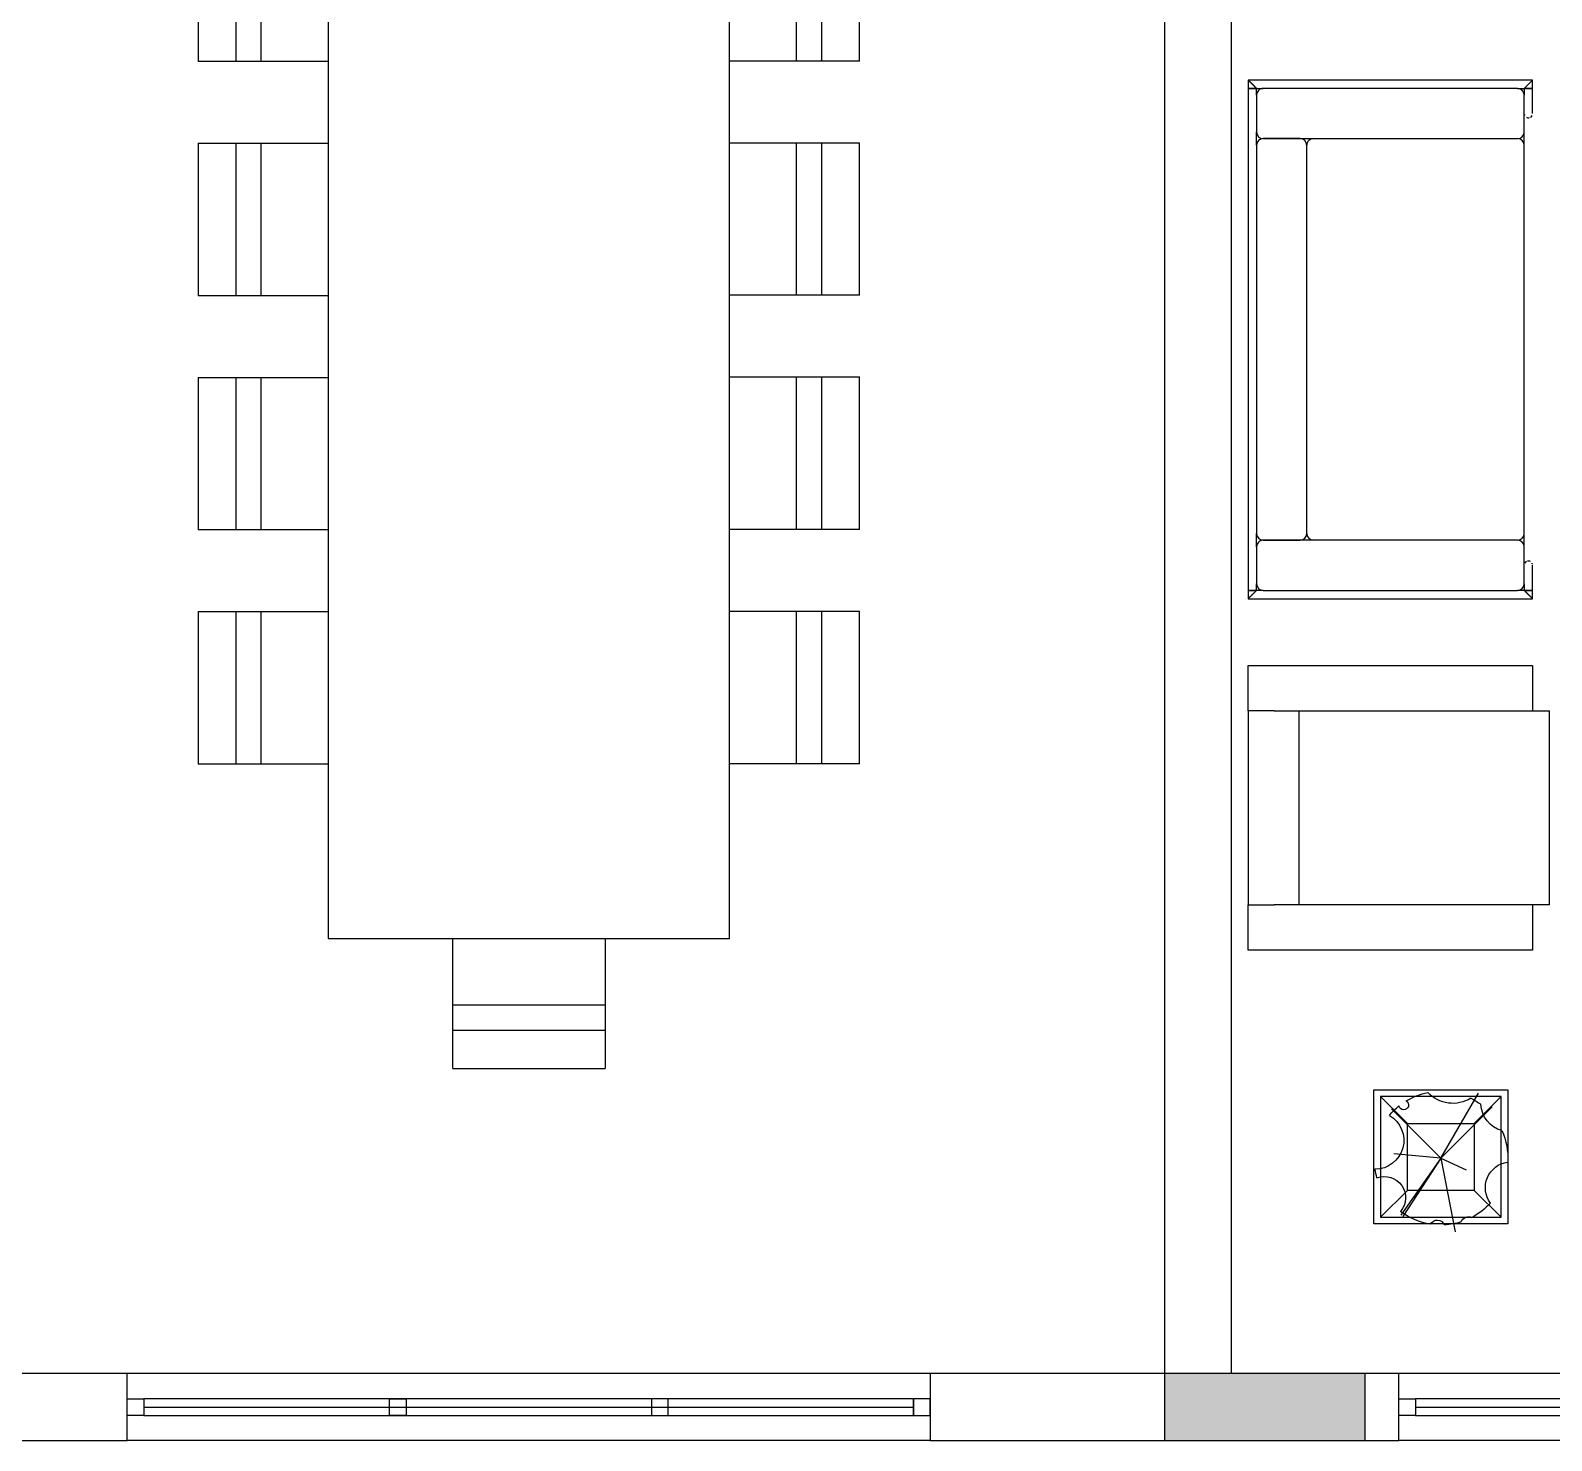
# Model space of a CAD drawing. Header units: metres. Extents: x -658 to -58, y -713 to -118.
# Drawn here: x -92.841 to -88.295, y -140.151 to -135.937 of the extents above; entities that cross this region are included whole.
import ezdxf

# ---------------------------------------------------------------- set-up
doc = ezdxf.new("R2010")
doc.units = ezdxf.units.M
doc.header["$LTSCALE"] = 100
doc.layers.add('plan', color=8, linetype='Continuous')

# ---------------------------------------------------------------- blocks, each defined once
blk = doc.blocks.new('Couch_-_Le_Corbusier_Family_-_1_2_3_seater_9476 - 2 posti-428075-الدور الارضي')
for p, q in [((-0.75, 0.225), (-0.775, 0.225)), ((-0.775, 0.225), (-0.775, 0.2)), ((-0.775, 0.2), (-0.775, -0.6)), ((0.75, 0.225), (-0.75, 0.225)), ((-0.75, 0.2), (-0.75, 0.225)), ((-0.75, 0.225), (-0.75, 0.2)), ((-0.75, 0.2), (-0.73, 0.2)), ((-0.75, 0.18), (-0.75, 0.2)), ((-0.62, 0.2), (-0.73, 0.2)), ((-0.62, 0.2), (-0.58, 0.2)), ((0.58, 0.2), (-0.58, 0.2)), ((0.58, 0.2), (0.62, 0.2)), ((0.73, 0.2), (0.62, 0.2)), ((0.73, 0.2), (0.75, 0.2)), ((0.75, 0.225), (0.75, 0.2)), ((0.775, 0.225), (0.75, 0.225)), ((0.75, 0.2), (0.75, 0.225)), ((0.75, 0.2), (0.75, 0.18)), ((0.775, 0.2), (0.775, 0.225)), ((0.775, -0.6), (0.775, 0.2)), ((-0.75, 0.18), (-0.75, -0.58)), ((-0.6, 0.18), (-0.6, 0.07)), ((-0.6, -0.58), (-0.6, 0.18)), ((0.6, 0.07), (0.6, 0.18)), ((0.6, 0.18), (0.6, -0.58)), ((0.75, -0.58), (0.75, 0.18)), ((-0.58, 0.05), (0.58, 0.05)), ((-0.75, -0.6), (-0.75, -0.58)), ((0.75, -0.58), (0.75, -0.6)), ((-0.775, -0.6), (-0.775, -0.625)), ((-0.775, -0.625), (-0.75, -0.625)), ((-0.75, -0.6), (-0.75, -0.625)), ((-0.73, -0.6), (-0.75, -0.6)), ((-0.75, -0.625), (-0.75, -0.6)), ((-0.75, -0.625), (-0.695, -0.625)), ((-0.73, -0.6), (-0.62, -0.6)), ((-0.62, -0.6), (-0.58, -0.6)), ((-0.58, -0.6), (0.58, -0.6)), ((0.58, -0.6), (0.62, -0.6)), ((0.62, -0.6), (0.73, -0.6)), ((0.695, -0.625), (0.75, -0.625)), ((0.75, -0.6), (0.73, -0.6)), ((0.75, -0.625), (0.75, -0.6)), ((0.75, -0.6), (0.75, -0.625)), ((0.75, -0.625), (0.775, -0.625)), ((0.775, -0.625), (0.775, -0.6))]:
    blk.add_line(p, q)
at = {"flags": 128}
for points in [[(-0.695, -0.625), (-0.6942, -0.625), (-0.6934, -0.625), (-0.6926, -0.625), (-0.6918, -0.625), (-0.691, -0.625), (-0.6902, -0.625), (-0.6895, -0.625), (-0.6887, -0.625), (-0.688, -0.625), (-0.6872, -0.625), (-0.6865, -0.625), (-0.6858, -0.625), (-0.6851, -0.625), (-0.6844, -0.625), (-0.6837, -0.625), (-0.6831, -0.625), (-0.6824, -0.625), (-0.6818, -0.625), (-0.6812, -0.625), (-0.6807, -0.625), (-0.6801, -0.625), (-0.6796, -0.625), (-0.6791, -0.625), (-0.6786, -0.625), (-0.6782, -0.625), (-0.6778, -0.625), (-0.6774, -0.625), (-0.677, -0.625), (-0.6767, -0.625), (-0.6764, -0.625), (-0.6761, -0.625), (-0.6758, -0.625), (-0.6756, -0.625), (-0.6754, -0.625), (-0.6753, -0.625), (-0.6752, -0.625), (-0.6751, -0.625), (-0.675, -0.625), (-0.675, -0.625)], [(0.675, -0.625), (0.675, -0.625), (0.6751, -0.625), (0.6751, -0.625), (0.6753, -0.625), (0.6754, -0.625), (0.6756, -0.625), (0.6758, -0.625), (0.676, -0.625), (0.6763, -0.625), (0.6766, -0.625), (0.6769, -0.625), (0.6773, -0.625), (0.6776, -0.625), (0.6781, -0.625), (0.6785, -0.625), (0.679, -0.625), (0.6794, -0.625), (0.68, -0.625), (0.6805, -0.625), (0.6811, -0.625), (0.6817, -0.625), (0.6823, -0.625), (0.6829, -0.625), (0.6835, -0.625), (0.6842, -0.625), (0.6849, -0.625), (0.6856, -0.625), (0.6863, -0.625), (0.687, -0.625), (0.6878, -0.625), (0.6885, -0.625), (0.6893, -0.625), (0.69, -0.625), (0.6908, -0.625), (0.6916, -0.625), (0.6924, -0.625), (0.6932, -0.625), (0.694, -0.625), (0.6948, -0.625), (0.695, -0.625)]]:
    blk.add_lwpolyline(points, dxfattribs=at)
for centre, radius, start, end in [((-0.73, 0.18), 0.02, 90, 180), ((-0.62, 0.18), 0.02, 360, 90), ((-0.58, 0.18), 0.02, 90, 180), ((0.58, 0.18), 0.02, 360, 90), ((0.62, 0.18), 0.02, 90, 180), ((0.73, 0.18), 0.02, 360, 90), ((-0.58, 0.07), 0.02, 180, 270), ((-0.58, 0.03), 0.02, 90, 180), ((0.58, 0.07), 0.02, 270, 360), ((0.58, 0.03), 0.02, 360, 90), ((-0.73, -0.58), 0.02, 180, 270), ((-0.62, -0.58), 0.02, 270, 0), ((-0.58, -0.58), 0.02, 180, 270), ((0.58, -0.58), 0.02, 270, 360), ((0.62, -0.58), 0.02, 180, 270), ((0.73, -0.58), 0.02, 270, 360), ((-0.675, -0.6125), 0.0125, 285, 300), ((-0.675, -0.6125), 0.0125, 30, 60), ((-0.675, -0.6125), 0.0125, 330, 15), ((0.675, -0.6125), 0.0125, 150, 195), ((0.675, -0.6125), 0.0125, 210, 240), ((0.675, -0.6125), 0.0125, 105, 120)]:
    blk.add_arc(centre, radius, start, end)
for points, knots in [([(-0.775, 0.225), (-0.775, 0.225), (-0.7748, 0.2248), (-0.7741, 0.2241), (-0.7734, 0.2234), (-0.7726, 0.2226), (-0.7719, 0.2219), (-0.7712, 0.2212), (-0.7701, 0.2201), (-0.769, 0.219), (-0.768, 0.218), (-0.7673, 0.2173), (-0.7665, 0.2165), (-0.7657, 0.2157), (-0.7649, 0.2149), (-0.7641, 0.2141), (-0.7633, 0.2133), (-0.7625, 0.2125), (-0.7617, 0.2117), (-0.7609, 0.2109), (-0.7601, 0.2101), (-0.7593, 0.2093), (-0.7585, 0.2085), (-0.7577, 0.2077), (-0.757, 0.207), (-0.7562, 0.2062), (-0.7556, 0.2056), (-0.7547, 0.2047), (-0.7538, 0.2038), (-0.7531, 0.2031), (-0.7524, 0.2024), (-0.7516, 0.2016), (-0.7509, 0.2009), (-0.7502, 0.2002), (-0.75, 0.2), (-0.75, 0.2)], [0, 0, 0, 0, 0.083333, 0.125, 0.166667, 0.208333, 0.229167, 0.25, 0.291667, 0.333333, 0.354167, 0.375, 0.395833, 0.416667, 0.4375, 0.458333, 0.479167, 0.5, 0.520833, 0.541667, 0.5625, 0.583333, 0.604167, 0.625, 0.645833, 0.666667, 0.6875, 0.708333, 0.75, 0.770833, 0.791667, 0.833333, 0.875, 0.916667, 1, 1, 1, 1]), ([(-0.75, 0.2), (-0.75, 0.2), (-0.7502, 0.2002), (-0.7509, 0.2009), (-0.7514, 0.2014), (-0.7517, 0.2017)], [0, 0, 0, 0, 0.0833333, 0.125, 0.1666667, 0.1666667, 0.1666667, 0.1666667]), ([(0.75, 0.2), (0.75, 0.2), (0.7502, 0.2002), (0.7509, 0.2009), (0.7516, 0.2016), (0.7524, 0.2024), (0.7531, 0.2031), (0.7538, 0.2038), (0.7549, 0.2049), (0.756, 0.206), (0.757, 0.207), (0.7577, 0.2077), (0.7585, 0.2085), (0.7593, 0.2093), (0.7601, 0.2101), (0.7609, 0.2109), (0.7617, 0.2117), (0.7625, 0.2125), (0.7633, 0.2133), (0.7641, 0.2141), (0.7649, 0.2149), (0.7657, 0.2157), (0.7665, 0.2165), (0.7673, 0.2173), (0.768, 0.218), (0.7688, 0.2188), (0.7694, 0.2194), (0.7703, 0.2203), (0.7712, 0.2212), (0.7719, 0.2219), (0.7726, 0.2226), (0.7734, 0.2234), (0.7741, 0.2241), (0.7748, 0.2248), (0.775, 0.225), (0.775, 0.225)], [0, 0, 0, 0, 0.083333, 0.125, 0.166667, 0.208333, 0.229167, 0.25, 0.291667, 0.333333, 0.354167, 0.375, 0.395833, 0.416667, 0.4375, 0.458333, 0.479167, 0.5, 0.520833, 0.541667, 0.5625, 0.583333, 0.604167, 0.625, 0.645833, 0.666667, 0.6875, 0.708333, 0.75, 0.770833, 0.791667, 0.833333, 0.875, 0.916667, 1, 1, 1, 1]), ([(0.7517, 0.2017), (0.7514, 0.2014), (0.7509, 0.2009), (0.7502, 0.2002), (0.75, 0.2), (0.75, 0.2)], [0.8333333, 0.8333333, 0.8333333, 0.8333333, 0.875, 0.9166667, 1, 1, 1, 1]), ([(-0.775, -0.625), (-0.775, -0.625), (-0.7748, -0.6248), (-0.7741, -0.6241), (-0.7734, -0.6234), (-0.7726, -0.6226), (-0.7719, -0.6219), (-0.7712, -0.6212), (-0.7701, -0.6201), (-0.769, -0.619), (-0.768, -0.618), (-0.7673, -0.6173), (-0.7665, -0.6165), (-0.7657, -0.6157), (-0.7649, -0.6149), (-0.7641, -0.6141), (-0.7633, -0.6133), (-0.7625, -0.6125), (-0.7617, -0.6117), (-0.7609, -0.6109), (-0.7601, -0.6101), (-0.7593, -0.6093), (-0.7585, -0.6085), (-0.7577, -0.6077), (-0.757, -0.607), (-0.7562, -0.6062), (-0.7556, -0.6056), (-0.7547, -0.6047), (-0.7538, -0.6038), (-0.7531, -0.6031), (-0.7524, -0.6024), (-0.7516, -0.6016), (-0.7509, -0.6009), (-0.7502, -0.6002), (-0.75, -0.6), (-0.75, -0.6)], [0, 0, 0, 0, 0.083333, 0.125, 0.166667, 0.208333, 0.229167, 0.25, 0.291667, 0.333333, 0.354167, 0.375, 0.395833, 0.416667, 0.4375, 0.458333, 0.479167, 0.5, 0.520833, 0.541667, 0.5625, 0.583333, 0.604167, 0.625, 0.645833, 0.666667, 0.6875, 0.708333, 0.75, 0.770833, 0.791667, 0.833333, 0.875, 0.916667, 1, 1, 1, 1]), ([(-0.75, -0.6), (-0.75, -0.6), (-0.7502, -0.6002), (-0.7509, -0.6009), (-0.7514, -0.6014), (-0.7517, -0.6017)], [0, 0, 0, 0, 0.0833333, 0.125, 0.1666667, 0.1666667, 0.1666667, 0.1666667]), ([(0.75, -0.6), (0.75, -0.6), (0.7502, -0.6002), (0.7509, -0.6009), (0.7516, -0.6016), (0.7524, -0.6024), (0.7531, -0.6031), (0.7538, -0.6038), (0.7549, -0.6049), (0.756, -0.606), (0.757, -0.607), (0.7577, -0.6077), (0.7585, -0.6085), (0.7593, -0.6093), (0.7601, -0.6101), (0.7609, -0.6109), (0.7617, -0.6117), (0.7625, -0.6125), (0.7633, -0.6133), (0.7641, -0.6141), (0.7649, -0.6149), (0.7657, -0.6157), (0.7665, -0.6165), (0.7673, -0.6173), (0.768, -0.618), (0.7688, -0.6188), (0.7694, -0.6194), (0.7703, -0.6203), (0.7712, -0.6212), (0.7719, -0.6219), (0.7726, -0.6226), (0.7734, -0.6234), (0.7741, -0.6241), (0.7748, -0.6248), (0.775, -0.625), (0.775, -0.625)], [0, 0, 0, 0, 0.083333, 0.125, 0.166667, 0.208333, 0.229167, 0.25, 0.291667, 0.333333, 0.354167, 0.375, 0.395833, 0.416667, 0.4375, 0.458333, 0.479167, 0.5, 0.520833, 0.541667, 0.5625, 0.583333, 0.604167, 0.625, 0.645833, 0.666667, 0.6875, 0.708333, 0.75, 0.770833, 0.791667, 0.833333, 0.875, 0.916667, 1, 1, 1, 1]), ([(0.7517, -0.6017), (0.7514, -0.6014), (0.7509, -0.6009), (0.7502, -0.6002), (0.75, -0.6), (0.75, -0.6)], [0.8333333, 0.8333333, 0.8333333, 0.8333333, 0.875, 0.9166667, 1, 1, 1, 1])]:
    blk.add_open_spline(points, degree=3, knots=knots)
blk = doc.blocks.new('armchair_5128 - 2 sedak-413188-الدور الارضي')
for p, q in [((-0.9, -0.41), (-0.9, 0.44)), ((-0.9, 0.44), (-0.765, 0.44)), ((-0.185, 0.44), (-0.765, 0.44)), ((-0.765, 0.44), (-0.765, 0.3619)), ((-0.185, 0.3619), (-0.185, 0.44)), ((-0.185, 0.44), (-0.05, 0.44)), ((-0.05, 0.44), (-0.05, -0.41)), ((-0.765, 0.312), (-0.765, 0.3619)), ((-0.185, 0.3619), (-0.185, 0.312)), ((-0.765, 0.3109), (-0.765, 0.312)), ((-0.765, -0.41), (-0.765, 0.3109)), ((-0.765, 0.2873), (-0.185, 0.2873)), ((-0.185, 0.312), (-0.185, 0.3109)), ((-0.185, 0.3109), (-0.185, -0.41)), ((-0.765, -0.41), (-0.9, -0.41)), ((-0.765, -0.4276), (-0.765, -0.41)), ((-0.765, -0.46), (-0.765, -0.4276)), ((-0.05, -0.41), (-0.185, -0.41)), ((-0.185, -0.41), (-0.185, -0.4276)), ((-0.185, -0.4276), (-0.185, -0.46)), ((-0.765, -0.46), (-0.185, -0.46))]:
    blk.add_line(p, q)
blk = doc.blocks.new('Dining_table_Parametric_Size_15043 - 3600 x 1200mm _10 Chairs_-435816-الدور الارضي')
for p, q in [((-0.8228, 0.9879), (-1.2786, 0.9879)), ((-0.8228, 0.9879), (-0.8228, 0.9878)), ((-0.8228, 0.9878), (-0.8228, 0.9189)), ((-0.1228, 0.9879), (-0.5786, 0.9879)), ((-0.5786, 0.9878), (-0.5786, 0.9879)), ((-0.5786, 0.9189), (-0.5786, 0.9878)), ((-0.1228, 0.9879), (-0.1228, 0.9878)), ((-0.1228, 0.9878), (-0.1228, 0.9189)), ((0.5772, 0.9879), (0.1214, 0.9879)), ((0.1214, 0.9878), (0.1214, 0.9879)), ((0.1214, 0.9189), (0.1214, 0.9878)), ((0.5772, 0.9879), (0.5772, 0.9878)), ((0.5772, 0.9878), (0.5772, 0.9189)), ((1.2772, 0.9879), (0.8214, 0.9879)), ((0.8214, 0.9878), (0.8214, 0.9879)), ((0.8214, 0.9189), (0.8214, 0.9878)), ((1.2772, 0.9879), (1.2772, 0.9878)), ((1.2772, 0.9878), (1.2772, 0.9189)), ((-0.8228, 0.9189), (-0.8228, 0.8748)), ((-0.5786, 0.8748), (-0.5786, 0.9189)), ((-0.1228, 0.9189), (-0.1228, 0.8748)), ((0.1214, 0.8748), (0.1214, 0.9189)), ((0.5772, 0.9189), (0.5772, 0.8748)), ((0.8214, 0.8748), (0.8214, 0.9189)), ((1.2772, 0.9189), (1.2772, 0.8748)), ((-1.2786, 0.8748), (-0.8228, 0.8748)), ((-0.8228, 0.8748), (-0.8228, 0.7993)), ((-0.5786, 0.7993), (-0.5786, 0.8748)), ((-0.5786, 0.8748), (-0.1228, 0.8748)), ((-0.1228, 0.8748), (-0.1228, 0.7993)), ((0.1214, 0.7993), (0.1214, 0.8748)), ((0.1214, 0.8748), (0.5772, 0.8748)), ((0.5772, 0.8748), (0.5772, 0.7993)), ((0.8214, 0.7993), (0.8214, 0.8748)), ((0.8214, 0.8748), (1.2772, 0.8748)), ((1.2772, 0.8748), (1.2772, 0.7993)), ((-1.2786, 0.7993), (-0.8228, 0.7993)), ((-0.8228, 0.7993), (-0.8228, 0.6001)), ((-0.5786, 0.6001), (-0.5786, 0.7993)), ((-0.5786, 0.7993), (-0.1228, 0.7993)), ((-0.1228, 0.7993), (-0.1228, 0.6001)), ((0.1214, 0.6001), (0.1214, 0.7993)), ((0.1214, 0.7993), (0.5772, 0.7993)), ((0.5772, 0.7993), (0.5772, 0.6001)), ((0.8214, 0.6001), (0.8214, 0.7993)), ((0.8214, 0.7993), (1.2772, 0.7993)), ((1.2772, 0.7993), (1.2772, 0.6001)), ((1.8, 0.6), (-1.8, 0.6)), ((1.8, -0.6), (1.8, 0.6)), ((1.8001, 0.2286), (1.9993, 0.2286)), ((1.9993, 0.2286), (2.0748, 0.2286)), ((1.9993, 0.2286), (1.9993, -0.2272)), ((2.0748, 0.2286), (2.1189, 0.2286)), ((2.0748, 0.2286), (2.0748, -0.2272)), ((2.1189, 0.2286), (2.1878, 0.2286)), ((2.1878, 0.2286), (2.1879, 0.2286)), ((2.1879, -0.2272), (2.1879, 0.2286)), ((1.9993, -0.2272), (1.8001, -0.2272)), ((2.0748, -0.2272), (1.9993, -0.2272)), ((2.1189, -0.2272), (2.0748, -0.2272)), ((2.1878, -0.2272), (2.1189, -0.2272)), ((2.1879, -0.2272), (2.1878, -0.2272)), ((-1.8, -0.6), (1.8, -0.6)), ((-0.8214, -0.6001), (-0.8214, -0.7993)), ((-0.5772, -0.7993), (-0.5772, -0.6001)), ((-0.1214, -0.6001), (-0.1214, -0.7993)), ((0.1228, -0.7993), (0.1228, -0.6001)), ((0.5786, -0.6001), (0.5786, -0.7993)), ((0.8228, -0.7993), (0.8228, -0.6001)), ((1.2786, -0.6001), (1.2786, -0.7993)), ((-0.8214, -0.7993), (-1.2772, -0.7993)), ((-0.8214, -0.7993), (-0.8214, -0.8748)), ((-0.5772, -0.8748), (-0.5772, -0.7993)), ((-0.1214, -0.7993), (-0.5772, -0.7993)), ((-0.1214, -0.7993), (-0.1214, -0.8748)), ((0.1228, -0.8748), (0.1228, -0.7993)), ((0.5786, -0.7993), (0.1228, -0.7993)), ((0.5786, -0.7993), (0.5786, -0.8748)), ((0.8228, -0.8748), (0.8228, -0.7993)), ((1.2786, -0.7993), (0.8228, -0.7993)), ((1.2786, -0.7993), (1.2786, -0.8748)), ((-0.8214, -0.8748), (-1.2772, -0.8748)), ((-0.8214, -0.8748), (-0.8214, -0.9189)), ((-0.5772, -0.9189), (-0.5772, -0.8748)), ((-0.1214, -0.8748), (-0.5772, -0.8748)), ((-0.1214, -0.8748), (-0.1214, -0.9189)), ((0.1228, -0.9189), (0.1228, -0.8748)), ((0.5786, -0.8748), (0.1228, -0.8748)), ((0.5786, -0.8748), (0.5786, -0.9189)), ((0.8228, -0.9189), (0.8228, -0.8748)), ((1.2786, -0.8748), (0.8228, -0.8748)), ((1.2786, -0.8748), (1.2786, -0.9189)), ((-0.8214, -0.9189), (-0.8214, -0.9878)), ((-0.5772, -0.9878), (-0.5772, -0.9189)), ((-0.1214, -0.9189), (-0.1214, -0.9878)), ((0.1228, -0.9878), (0.1228, -0.9189)), ((0.5786, -0.9189), (0.5786, -0.9878)), ((0.8228, -0.9878), (0.8228, -0.9189)), ((1.2786, -0.9189), (1.2786, -0.9878)), ((-1.2772, -0.9879), (-0.8214, -0.9879)), ((-0.8214, -0.9878), (-0.8214, -0.9879)), ((-0.5772, -0.9879), (-0.5772, -0.9878)), ((-0.5772, -0.9879), (-0.1214, -0.9879)), ((-0.1214, -0.9878), (-0.1214, -0.9879)), ((0.1228, -0.9879), (0.1228, -0.9878)), ((0.1228, -0.9879), (0.5786, -0.9879)), ((0.5786, -0.9878), (0.5786, -0.9879)), ((0.8228, -0.9879), (0.8228, -0.9878)), ((0.8228, -0.9879), (1.2786, -0.9879)), ((1.2786, -0.9878), (1.2786, -0.9879))]:
    blk.add_line(p, q)
blk = doc.blocks.new('*U101')
blk.add_line((2.95, 0), (0.05, 0))
for points in [[(0.05, 0.025), (0, 0.025), (0, -0.025), (0.05, -0.025)], [(2.95, -0.025), (2.95, 0.025), (0.05, 0.025), (0.05, -0.025)], [(2.95, 0.025), (3, 0.025), (3, -0.025), (2.95, -0.025)]]:
    blk.add_lwpolyline(points, close=True)
blk = doc.blocks.new('*U112')
blk.add_line((2.35, 0), (0.05, 0))
for points in [[(0.05, 0.025), (0, 0.025), (0, -0.025), (0.05, -0.025)], [(2.35, -0.025), (2.35, 0.025), (0.05, 0.025), (0.05, -0.025)], [(2.35, 0.025), (2.4, 0.025), (2.4, -0.025), (2.35, -0.025)]]:
    blk.add_lwpolyline(points, close=True)
blk = doc.blocks.new('Planter_with_shrub_17951 - 400x400x1000h _ White-1060546-الدور الارضي')
for p, q in [((-0.2, 0.2), (-0.2, -0.2)), ((0, 0.2), (-0.2, 0.2)), ((-0.0001, -0.0036), (-0.1123, 0.1907)), ((0.2, 0.2), (0, 0.2)), ((0.2, -0.2), (0.2, 0.2)), ((-0.18, 0.18), (0, 0.18)), ((-0.18, -0.18), (-0.18, 0.18)), ((-0.18, 0.18), (-0.1, 0.1)), ((-0.0001, -0.0036), (-0.1533, 0.1496)), ((-0.0001, -0.0036), (0.1472, 0.1437)), ((0, 0.18), (0.18, 0.18)), ((0.18, 0.18), (0.1, 0.1)), ((0.18, 0.18), (0.18, -0.18)), ((0, 0.1), (-0.1, 0.1)), ((-0.1, 0.1), (-0.1, -0.1)), ((0.1, 0.1), (0, 0.1)), ((0.1, -0.1), (0.1, 0.1)), ((-0.0001, -0.0036), (0.141, 0.0087)), ((-0.0001, -0.0036), (-0.0757, -0.0388)), ((-0.0001, -0.0036), (-0.0431, -0.2245)), ((-0.0001, -0.0036), (0.1134, -0.1784)), ((-0.0001, -0.0036), (0.1194, -0.1743)), ((-0.18, -0.18), (-0.1, -0.1)), ((-0.1, -0.1), (0.1, -0.1)), ((0.18, -0.18), (0.1, -0.1)), ((0.18, -0.18), (-0.18, -0.18)), ((-0.2, -0.2), (0.2, -0.2))]:
    blk.add_line(p, q)
for centre, radius, start, end in [((-0.0361, 0.2628), 0.1029, 238.4657, 316.9123), ((-0.0001, -0.0036), 0.2, 58.808, 78.7084), ((-0.2037, 0.1601), 0.0842, 284.5761, 357.8078), ((-0.0001, -0.0036), 0.2, 116.6696, 126.6487), ((0.111, 0.1551), 0.0145, 121.2967, 348.7033), ((-0.0001, -0.0036), 0.2, 39.648, 51.192), ((0.197, 0.0492), 0.0863, 119.9838, 270.0162), ((-0.0001, -0.0036), 0.2, 155.7352, 183.4024), ((-0.2102, -0.0919), 0.0771, 323.3668, 82.226), ((-0.0001, -0.0036), 0.2, 342.7424, 350.352), ((0.1683, -0.1215), 0.0628, 68.9276, 221.0724), ((-0.0001, -0.0036), 0.2, 222.1904, 242.6209), ((-0.0819, -0.2008), 0.0221, 17.3648, 117.5876), ((-0.0001, -0.0036), 0.2, 279.0058, 307.2576), ((-0.0001, -0.0036), 0.2, 252.3315, 266.9942), ((0.0108, -0.212), 0.0231, 28.1518, 157.8482)]:
    blk.add_arc(centre, radius, start, end)
blk = doc.blocks.new('GREGRERGREGRE')
h = blk.add_hatch(color=256)
h.dxf.hatch_style = 1
h.paths.add_polyline_path([(-207.6055, -140.1512), (-207.6055, -139.9512), (-208.2055, -139.9512), (-208.2055, -140.1512)])
blk.add_lwpolyline([(-207.6055, -140.1512), (-207.6055, -139.9512), (-208.2055, -139.9512), (-208.2055, -140.1512)], close=True)
blk = doc.blocks.new('A$Cc2be8e3e')
at = {"layer": 'plan'}
for p, q in [((-20.0035, 14.7095), (-20.0035, 8.5095)), ((-19.8035, 8.5095), (-19.8035, 14.7095)), ((-23.1035, 8.5095), (-23.8035, 8.5095)), ((-23.1035, 8.3095), (-23.1035, 8.5095)), ((-20.7035, 8.5095), (-23.1035, 8.5095)), ((-20.0035, 8.5095), (-20.7035, 8.5095)), ((-20.7035, 8.5095), (-20.7035, 8.3095)), ((-19.3035, 8.5095), (-19.8035, 8.5095)), ((-19.3035, 8.3095), (-19.3035, 8.5095)), ((-16.3035, 8.5095), (-19.3035, 8.5095)), ((-23.6035, 8.3095), (-23.1035, 8.3095)), ((-20.7035, 8.3095), (-23.1035, 8.3095)), ((-20.7035, 8.3095), (-19.3035, 8.3095)), ((-16.3035, 8.3095), (-19.3035, 8.3095))]:
    blk.add_line(p, q, dxfattribs=at)
for points in [[(-22.2702, 8.3845), (-22.3202, 8.3845), (-22.3202, 8.4345), (-22.2702, 8.4345)], [(-21.5369, 8.3845), (-21.4869, 8.3845), (-21.4869, 8.4345), (-21.5369, 8.4345)]]:
    blk.add_lwpolyline(points, close=True, dxfattribs=at)
blk.add_blockref('GREGRERGREGRE', (188.202, 148.4607), dxfattribs=at)
for name, p, rotation in [('Dining_table_Parametric_Size_15043 - 3600 x 1200mm _10 Chairs_-435816-الدور الارضي', (-21.9035, 11.6095), 269.9999999999999), ('Couch_-_Le_Corbusier_Family_-_1_2_3_seater_9476 - 2 posti-428075-الدور الارضي', (-19.5285, 11.6003), 90), ('armchair_5128 - 2 sedak-413188-الدور الارضي', (-19.3135, 10.6753), 90), ('*U112', (-20.7035, 8.4095), 179.9999999999999), ('*U101', (-16.3035, 8.4095), 179.9999999999999)]:
    blk.add_blockref(name, p, dxfattribs=dict(at, rotation=rotation))
at = {"layer": 'plan', "xscale": -1}
blk.add_blockref('Planter_with_shrub_17951 - 400x400x1000h _ White-1060546-الدور الارضي', (-19.1777, 9.1573), dxfattribs=at)

msp = doc.modelspace()

# ---------------------------------------------------------------- block references
at = {"layer": 'plan'}
msp.add_blockref('A$Cc2be8e3e', (-69.4477, -148.4607), dxfattribs=at)

doc.saveas('drawing.dxf')
